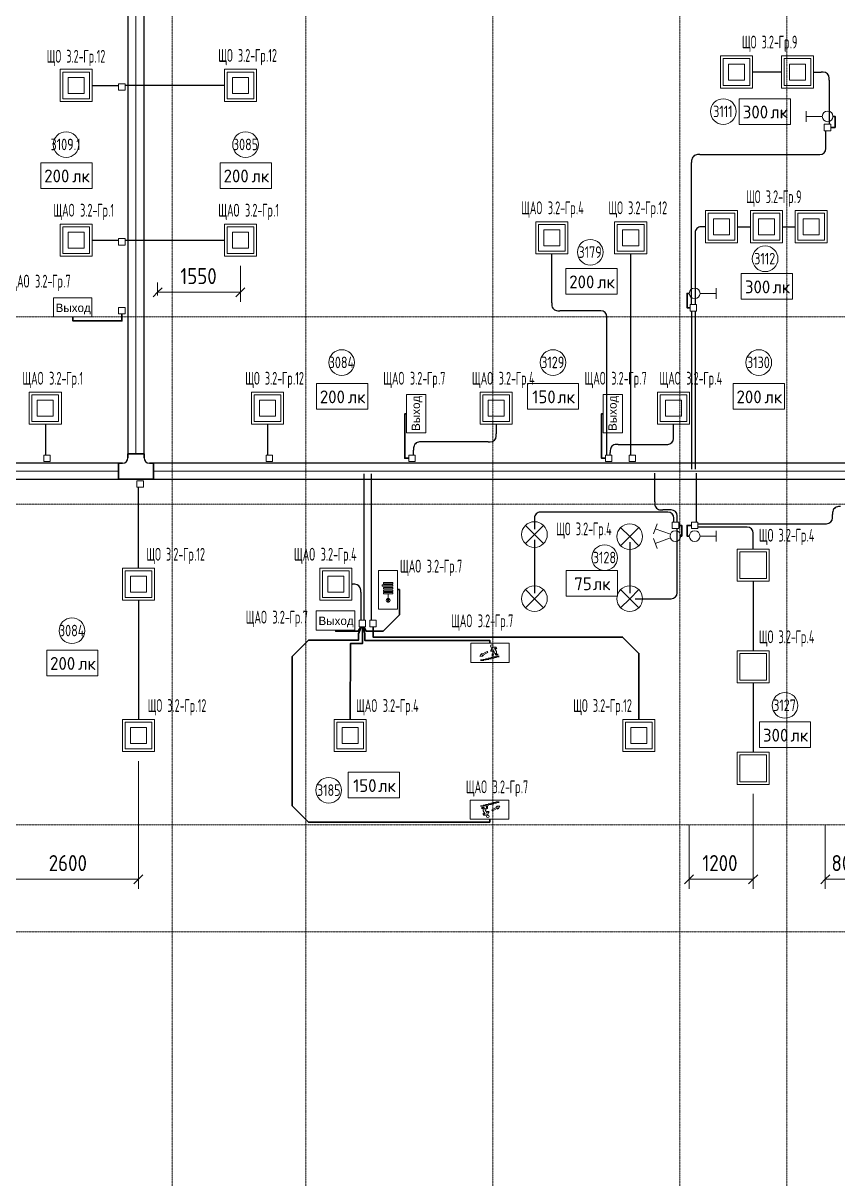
# Model space of a CAD drawing. Header units: millimetres. Extents: x -4730 to 98194, y -4296 to 93388.
# Drawn here: x 45707 to 60956, y 30378 to 51994 of the extents above; entities that cross this region are included whole.
import ezdxf

# ---------------------------------------------------------------- set-up
doc = ezdxf.new("R2010")
doc.units = ezdxf.units.MM
doc.linetypes.add('Линия сетки', pattern=[22.225, 12.7, -3.175, 3.175, -3.175])
for name, color, linetype, lineweight, true_color in [('Кабельные лотки', 5, 'Continuous', 25, 0x0000ff), ('Короба', 7, 'Continuous', 25, 0x008000), ('Соединительные детали кабельных лотков', 5, 'Continuous', 25, 0x0000ff), ('Соединительные детали коробов', 7, 'Continuous', 25, 0x008000), ('Типовые аннотации', 5, 'Continuous', 18, 0x0000ff)]:
    doc.layers.add(name, color=color, linetype=linetype, lineweight=lineweight, true_color=true_color)
for name, color, linetype, lineweight in [('Марки помещений', 7, 'Continuous', 9), ('Марки силовых электроприборов', 7, 'Continuous', 9), ('Осевая линия', 7, 'Continuous', 18), ('Оси', 7, 'Continuous', 9), ('Провода', 7, 'Continuous', 35), ('Размеры', 7, 'Continuous', 9), ('Размеры-120', 7, 'Continuous', 9)]:
    doc.layers.add(name, color=color, linetype=linetype, lineweight=lineweight)
doc.styles.add('Arial', font='arial.ttf', dxfattribs={"height": 156})
doc.styles.add('GOST Common', font='GOST_Common.ttf', dxfattribs={"width": 0.6, "height": 240})
doc.styles.add('GOST Common_1', font='GOST_Common.ttf', dxfattribs={"width": 0.9, "height": 300})
doc.styles.add('GOST Common_2', font='GOST_Common.ttf', dxfattribs={"width": 0.8, "height": 216})
doc.styles.add('GOST Common_3', font='GOST_Common.ttf', dxfattribs={"height": 240})
doc.dimstyles.new('ADSK_Проверочный', dxfattribs={"dimscale": 304.8, "dimtxt": 301.714499, "dimasz": 0.556693, "dimexe": 0.590551, "dimexo": 0.590551, "dimgap": 0.19685, "dimtad": 1, "dimdec": 3, "dimrnd": 0.001, "dimdsep": 46, "dimtxsty": 'GOST Common_1', "dimblk1": 'OBLIQUE', "dimblk2": 'OBLIQUE', "dimsah": 1, "dimcen": 0.09, "dimazin": 0, "dimtfac": 1, "dimtdec": 4, "dimtix": 1, "dimtmove": 0, "dimatfit": 3, "dimfxl": 1, "dimtvp": 1, "dimtolj": 1, "dimtzin": 0, "dimarcsym": 2})

# ---------------------------------------------------------------- blocks, each defined once
blk = doc.blocks.new('M_Горизонтальный тройник для канального - Радиус 100 мм-2474834-3-й этаж')
at = {"layer": 'Соединительные детали кабельных лотков'}
for p, q in [((325, 150), (-325, 150)), ((-325, 150), (-325, -150)), ((-325, -150), (-325, 150)), ((-325, 150), (325, 150)), ((-325, 150), (-325, 150)), ((325, -150), (325, 150)), ((325, 150), (325, -150)), ((325, 150), (325, 150)), ((-325, -150), (-250, -150)), ((-250, -150), (-325, -150)), ((-325, -150), (-325, -150)), ((250, -150), (325, -150)), ((325, -150), (250, -150)), ((325, -150), (325, -150)), ((-150, -250), (-150, -325)), ((-150, -325), (-150, -250)), ((-150, -325), (150, -325)), ((150, -325), (-150, -325)), ((-150, -325), (-150, -325)), ((150, -325), (150, -250)), ((150, -250), (150, -325)), ((150, -325), (150, -325))]:
    blk.add_line(p, q, dxfattribs=at)
for centre, start, end in [((-250, -250), 0, 90), ((-250, -250), 0, 90), ((250, -250), 90, 180), ((250, -250), 90, 180)]:
    blk.add_arc(centre, 100, start, end, dxfattribs=at)
blk = doc.blocks.new('M_Короб_ отвод - Плоский торец - ПВХ - Стандартная-2386742-3-й этаж')
at = {"layer": 'Соединительные детали коробов'}
for p, q in [((0, 111.95), (0, 150.05)), ((-150.05, 0), (-111.95, 0))]:
    blk.add_line(p, q, dxfattribs=at)
blk.add_arc((-111.95, 111.95), 111.95, 270, 0, dxfattribs=at)
blk = doc.blocks.new('DIMBLOCK123-3-й этаж')
at = {"layer": 'Размеры-120'}
for p, q in [((47865, 38192), (47865, 35802)), ((47865, 35982), (47865, 38192)), ((45265, 36990), (45265, 35802)), ((45265, 35982), (45265, 36990)), ((45265, 35982), (45180, 35897)), ((45265, 35982), (45350, 36067)), ((45265, 35982), (47865, 35982)), ((47865, 35982), (47780, 35897)), ((47865, 35982), (47950, 36067))]:
    blk.add_line(p, q, dxfattribs=at)
at = {"layer": 'Размеры-120', "color": 0, "insert": (46187, 36434), "char_height": 300, "width": 908.21, "attachment_point": 1, "line_spacing_factor": 1.022761, "style": 'GOST Common_1'}
blk.add_mtext('2600', dxfattribs=at)
blk = doc.blocks.new('_Oblique')
at = {"color": 0, "linetype": 'ByBlock', "lineweight": -2}
blk.add_line((-0.5, -0.5), (0.5, 0.5), dxfattribs=at)
blk = doc.blocks.new('DIMBLOCK124-3-й этаж')
at = {"layer": 'Размеры-120'}
for p, q in [((59370, 37578), (59370, 35802)), ((59370, 35982), (59370, 37578)), ((58170, 36990), (58170, 35802)), ((58170, 35982), (58170, 36990)), ((58170, 35982), (58085, 35897)), ((58170, 35982), (58255, 36067)), ((58170, 35982), (59370, 35982)), ((59370, 35982), (59285, 35897)), ((59370, 35982), (59455, 36067))]:
    blk.add_line(p, q, dxfattribs=at)
at = {"layer": 'Размеры-120', "color": 0, "insert": (58420, 36434), "char_height": 300, "width": 840.71, "attachment_point": 1, "line_spacing_factor": 1.022761, "style": 'GOST Common_1'}
blk.add_mtext('1200', dxfattribs=at)
blk = doc.blocks.new('DIMBLOCK125-3-й этаж')
at = {"layer": 'Размеры-120'}
for p, q in [((61520, 38192), (61520, 35802)), ((61520, 35982), (61520, 38192)), ((60720, 36990), (60720, 35802)), ((60720, 35982), (60720, 36990)), ((60720, 35982), (60635, 35897)), ((60720, 35982), (60805, 36067)), ((60720, 35982), (61520, 35982)), ((61520, 35982), (61435, 35897)), ((61520, 35982), (61605, 36067))]:
    blk.add_line(p, q, dxfattribs=at)
at = {"layer": 'Размеры-120', "color": 0, "insert": (60836, 36434), "char_height": 300, "width": 681.16, "attachment_point": 1, "line_spacing_factor": 1.022761, "style": 'GOST Common_1'}
blk.add_mtext('800', dxfattribs=at)
blk = doc.blocks.new('DIMBLOCK145-3-й этаж')
at = {"layer": 'Размеры-120'}
for p, q in [((49775, 47457), (49775, 46781)), ((49775, 46961), (49775, 47457)), ((48225, 46901), (48225, 47141)), ((48225, 46961), (48140, 46876)), ((48225, 46961), (48310, 47046)), ((48225, 46961), (49775, 46961)), ((48225, 46961), (48225, 46901)), ((49775, 46961), (49690, 46876)), ((49775, 46961), (49860, 47046))]:
    blk.add_line(p, q, dxfattribs=at)
at = {"layer": 'Размеры-120', "color": 0, "insert": (48650, 47413), "char_height": 300, "width": 840.71, "attachment_point": 1, "line_spacing_factor": 1.022761, "style": 'GOST Common_1'}
blk.add_mtext('1550', dxfattribs=at)
blk = doc.blocks.new('ADSK_Марка_Помещение_1_ГОСТ21-501-2011 - Номер-85995-3-й этаж')
at = {"layer": 'Марки помещений'}
blk.add_circle((0, 0), 2, dxfattribs=at)
blk = doc.blocks.new('Морка помещения_освещённость_ - Морка помещения_освещённость_-1484368-3-й этаж')
at = {"layer": 'Марки помещений', "color": 190, "true_color": 0x8000ff}
for p, q in [((-4, 0), (-4, 4)), ((-4, 4), (4, 4)), ((4, 4), (4, 0)), ((4, 0), (-4, 0))]:
    blk.add_line(p, q, dxfattribs=at)

msp = doc.modelspace()

# ---------------------------------------------------------------- linework, layer by layer
at = {"layer": 'Кабельные лотки'}
for p, q in [((47670, 87303.1437), (47670, 43938.1437)), ((47970, 43938.1437), (47970, 87303.1437)), ((47970, 43938.1437), (47670, 43938.1437)), ((47495, 43763.1437), (34267.9607, 43763.1437)), ((47495, 43463.1437), (47495, 43763.1437)), ((48145, 43463.1437), (48145, 43763.1437)), ((81502.9607, 43763.1437), (48145, 43763.1437)), ((34267.9607, 43463.1437), (47495, 43463.1437)), ((48145, 43463.1437), (81502.9607, 43463.1437))]:
    msp.add_line(p, q, dxfattribs=at)
at = {"layer": 'Короба'}
for p, q in [((59904.764, 51079.656), (59359.6883, 51079.656)), ((60499.764, 51079.656), (60643.0654, 51079.656)), ((47002.6554, 50830), (47495.3823, 50830)), ((49479.764, 50830), (47615.3823, 50830)), ((60793.1154, 50929.606), (60793.1154, 50102.1341)), ((60730.1154, 49684.5914), (60730.1154, 49982.1341)), ((58369.4445, 49534.5414), (60580.0654, 49534.5414)), ((58219.3945, 46729.5414), (58219.3945, 49384.4914)), ((58282.3945, 48036.6702), (58282.3945, 46729.5414)), ((58482.3945, 48186.7202), (58432.4445, 48186.7202)), ((59077.3945, 48186.7202), (59322.3945, 48186.7202)), ((59917.3945, 48186.7202), (60162.3945, 48186.7202)), ((47002.6554, 47935), (47495.3823, 47935)), ((47615.3823, 47935), (49479.764, 47935)), ((55602.264, 46765.0066), (55602.264, 47682.5)), ((57079.8945, 43914.9566), (57079.8945, 47682.5)), ((56482.214, 46614.9566), (55752.314, 46614.9566)), ((58219.3945, 46609.5414), (58219.3945, 43654.5414)), ((58282.3945, 46609.5414), (58282.3945, 43654.5414)), ((56632.264, 43914.9566), (56632.264, 46464.9066)), ((46125.1554, 44494.265), (46125.1554, 43914.9566)), ((50282.264, 44494.265), (50282.264, 43914.9566)), ((54562.264, 44494.265), (54562.264, 44310.05)), ((57882.264, 44265.0066), (57882.264, 44494.265)), ((54412.214, 44160), (53165.314, 44160)), ((56845.314, 44114.9566), (57732.214, 44114.9566)), ((53015.264, 43914.9566), (53015.264, 44009.95)), ((56695.264, 43914.9566), (56695.264, 43964.9066)), ((52088.0333, 40825.1281), (52088.0333, 43565.1281)), ((52225.0333, 40825.1281), (52225.0333, 43565.1281)), ((57528.7806, 43039.7032), (57528.7806, 43579.6532)), ((58308.7806, 42659.6532), (58308.7806, 43579.6532)), ((47867.2639, 41797.5), (47867.2639, 43312.5826)), ((57735.7306, 42849.6532), (55427.0844, 42849.6532)), ((57798.7306, 42889.6532), (57678.8306, 42889.6532)), ((55277.0344, 42699.6032), (55277.0344, 42529.418)), ((57885.7806, 42659.6532), (57885.7806, 42699.6032)), ((57948.7806, 42659.6532), (57948.7806, 42739.6032)), ((58337.2806, 42631.1532), (60707.2306, 42631.1532)), ((60857.2806, 42781.2032), (60857.2806, 42801.1032)), ((57948.7806, 41379.468), (57948.7806, 42539.6532)), ((59222.214, 42568.1532), (58337.2806, 42568.1532)), ((59372.264, 42153.4731), (59372.264, 42418.1032)), ((55277.0344, 42329.418), (55277.0344, 41329.418)), ((57060, 42289.418), (57060, 41329.418)), ((59372.264, 41558.4731), (59372.264, 40253.4731)), ((51859.764, 41500), (51874.9833, 41500)), ((52025.0333, 41349.95), (52025.0333, 40825.1281)), ((47867.2639, 41202.5), (47867.2639, 38967.5)), ((57160, 41229.418), (57798.7306, 41229.418)), ((59372.264, 39658.4731), (59372.264, 38353.4731))]:
    msp.add_line(p, q, dxfattribs=at)
at = {"layer": 'Осевая линия'}
for p, q in [((47820, 43938.1437), (47820, 87303.1437)), ((34267.9607, 43613.1437), (47495, 43613.1437)), ((48145, 43613.1437), (81502.9607, 43613.1437))]:
    msp.add_line(p, q, dxfattribs=at)
at = {"layer": 'Оси', "linetype": 'Линия сетки'}
for p, q in [((48500, 93388.3703), (48500, -3096.3487)), ((51000, 93388.3703), (51000, -3096.3487)), ((54500, 93388.3703), (54500, -3096.3487)), ((58000, 93388.3703), (58000, -3096.3487)), ((60000, 93388.3703), (60000, -3096.3487)), ((98194.2682, 46500), (-3530.0173, 46500)), ((98194.2682, 43000), (-3530.0173, 43000)), ((98194.2682, 37000), (-3530.0173, 37000)), ((98194.2682, 35000), (-3530.0173, 35000))]:
    msp.add_line(p, q, dxfattribs=at)
at = {"layer": 'Провода', "flags": 128}
for points in [[(60864.3567, 50250.4991), (60905, 50250.4991), (60905, 50042.1362), (60821.6154, 50042.135)], [(58175.6433, 46940), (58135, 46940), (58135, 46669.5434), (58190.8945, 46669.5424)], [(46638.5486, 46498.2548), (46640, 46425), (47555.3775, 46425), (47555.3808, 46554.9263)], [(52883.2548, 44685.7825), (52850, 44685), (52850, 43854.9586), (52923.764, 43854.9575)], [(56563.2548, 44685.7825), (56530, 44685), (56530, 43859.4616), (56603.764, 43859.4616)], [(58014.3567, 42400), (58035, 42400), (58035, 42599.6553), (57977.2806, 42599.6543)], [(58175.6433, 42400), (58135, 42400), (58135, 42599.6553), (58217.2806, 42599.6541)], [(52716.7452, 41399.2175), (52750, 41400), (52750, 40924.8), (52445.2, 40620), (52130, 40620), (52086.9065, 40705.1281)], [(54440.9114, 37103.7674), (54442.0571, 37050.5126), (51046.8571, 37050.5126), (50742.0571, 37355.3126), (50742.0571, 40145.7126), (51046.8571, 40450.5126), (51982.0571, 40450.5126), (51982.0571, 40570.5126), (52033.5723, 40705.1281)], [(51559.4259, 40643.2548), (51560, 40620), (51980, 40620), (52024.8923, 40705.1281)], [(51829.86, 38970), (51831.7291, 40390), (52056.5285, 40390), (52056.5326, 40705.1281)], [(54443.2027, 40396.7452), (54442.0571, 40450), (52102.0571, 40450), (52102.0571, 40570), (52070.5314, 40705.1281)], [(57229.8342, 38970), (57231.354, 40205.2002), (56926.9291, 40510), (52256.5285, 40510), (52256.5322, 40705.1281)]]:
    msp.add_lwpolyline(points, dxfattribs=at)
at = {"layer": 'Типовые аннотации'}
for p, q in [((58759.9243, 51379.656), (59359.9243, 51379.656)), ((58759.9243, 50779.656), (58759.9243, 51379.656)), ((58809.9243, 51329.656), (59309.9243, 51329.656)), ((58809.9243, 50829.656), (58809.9243, 51329.656)), ((59309.9243, 51329.656), (59309.9243, 50829.656)), ((59359.9243, 51379.656), (59359.9243, 50779.656)), ((59900, 51379.656), (60500, 51379.656)), ((59900, 50779.656), (59900, 51379.656)), ((59950, 51329.656), (60450, 51329.656)), ((59950, 50829.656), (59950, 51329.656)), ((60450, 51329.656), (60450, 50829.656)), ((60500, 51379.656), (60500, 50779.656)), ((46402.8914, 51130), (47002.8914, 51130)), ((46402.8914, 50530), (46402.8914, 51130)), ((46452.8914, 51080), (46952.8914, 51080)), ((46452.8914, 50580), (46452.8914, 51080)), ((46952.8914, 51080), (46952.8914, 50580)), ((47002.8914, 51130), (47002.8914, 50530)), ((49475, 51130), (50075, 51130)), ((49475, 50530), (49475, 51130)), ((49525, 51080), (50025, 51080)), ((49525, 50580), (49525, 51080)), ((50025, 51080), (50025, 50580)), ((50075, 51130), (50075, 50530)), ((58909.9243, 51229.656), (58909.9243, 50929.656)), ((59209.9243, 51229.656), (58909.9243, 51229.656)), ((59209.9243, 50929.656), (59209.9243, 51229.656)), ((60050, 51229.656), (60050, 50929.656)), ((60350, 51229.656), (60050, 51229.656)), ((60350, 50929.656), (60350, 51229.656)), ((46552.8914, 50980), (46552.8914, 50680)), ((46852.8914, 50980), (46552.8914, 50980)), ((46852.8914, 50680), (46852.8914, 50980)), ((49625, 50980), (49625, 50680)), ((49925, 50980), (49625, 50980)), ((49925, 50680), (49925, 50980)), ((59309.9243, 50829.656), (58809.9243, 50829.656)), ((58909.9243, 50929.656), (59209.9243, 50929.656)), ((60450, 50829.656), (59950, 50829.656)), ((60050, 50929.656), (60350, 50929.656)), ((46552.8914, 50680), (46852.8914, 50680)), ((49625, 50680), (49925, 50680)), ((59359.9243, 50779.656), (58759.9243, 50779.656)), ((60500, 50779.656), (59900, 50779.656)), ((47002.8914, 50530), (46402.8914, 50530)), ((46952.8914, 50580), (46452.8914, 50580)), ((50075, 50530), (49475, 50530)), ((50025, 50580), (49525, 50580)), ((60364.3567, 50350.4991), (60364.3567, 50150.4991)), ((60664.3567, 50250.4991), (60364.3567, 50250.4991)), ((58477.6305, 48486.7202), (59077.6305, 48486.7202)), ((58477.6305, 47886.7202), (58477.6305, 48486.7202)), ((58527.6305, 48436.7202), (59027.6305, 48436.7202)), ((58527.6305, 47936.7202), (58527.6305, 48436.7202)), ((59027.6305, 48436.7202), (59027.6305, 47936.7202)), ((59077.6305, 48486.7202), (59077.6305, 47886.7202)), ((59317.6305, 48486.7202), (59917.6305, 48486.7202)), ((59317.6305, 47886.7202), (59317.6305, 48486.7202)), ((59367.6305, 48436.7202), (59867.6305, 48436.7202)), ((59367.6305, 47936.7202), (59367.6305, 48436.7202)), ((59867.6305, 48436.7202), (59867.6305, 47936.7202)), ((59917.6305, 48486.7202), (59917.6305, 47886.7202)), ((60157.6305, 48486.7202), (60757.6305, 48486.7202)), ((60157.6305, 47886.7202), (60157.6305, 48486.7202)), ((60207.6305, 48436.7202), (60707.6305, 48436.7202)), ((60207.6305, 47936.7202), (60207.6305, 48436.7202)), ((60707.6305, 48436.7202), (60707.6305, 47936.7202)), ((60757.6305, 48486.7202), (60757.6305, 47886.7202)), ((56777.6305, 48280), (57377.6305, 48280)), ((56777.6305, 47680), (56777.6305, 48280)), ((56827.6305, 48230), (57327.6305, 48230)), ((56827.6305, 47730), (56827.6305, 48230)), ((57327.6305, 48230), (57327.6305, 47730)), ((57377.6305, 48280), (57377.6305, 47680)), ((58627.6305, 48336.7202), (58627.6305, 48036.7202)), ((58927.6305, 48336.7202), (58627.6305, 48336.7202)), ((58927.6305, 48036.7202), (58927.6305, 48336.7202)), ((59467.6305, 48336.7202), (59467.6305, 48036.7202)), ((59767.6305, 48336.7202), (59467.6305, 48336.7202)), ((59767.6305, 48036.7202), (59767.6305, 48336.7202)), ((60307.6305, 48336.7202), (60307.6305, 48036.7202)), ((60607.6305, 48336.7202), (60307.6305, 48336.7202)), ((60607.6305, 48036.7202), (60607.6305, 48336.7202)), ((56927.6305, 48130), (56927.6305, 47830)), ((57227.6305, 48130), (56927.6305, 48130)), ((57227.6305, 47830), (57227.6305, 48130)), ((58627.6305, 48036.7202), (58927.6305, 48036.7202)), ((59467.6305, 48036.7202), (59767.6305, 48036.7202)), ((60307.6305, 48036.7202), (60607.6305, 48036.7202)), ((56927.6305, 47830), (57227.6305, 47830)), ((59077.6305, 47886.7202), (58477.6305, 47886.7202)), ((59027.6305, 47936.7202), (58527.6305, 47936.7202)), ((59917.6305, 47886.7202), (59317.6305, 47886.7202)), ((59867.6305, 47936.7202), (59367.6305, 47936.7202)), ((60757.6305, 47886.7202), (60157.6305, 47886.7202)), ((60707.6305, 47936.7202), (60207.6305, 47936.7202)), ((57377.6305, 47680), (56777.6305, 47680)), ((57327.6305, 47730), (56827.6305, 47730)), ((58375.6433, 46940), (58675.6433, 46940)), ((58675.6433, 46840), (58675.6433, 47040)), ((49980, 45091.765), (50580, 45091.765)), ((49980, 44491.765), (49980, 45091.765)), ((50030, 45041.765), (50530, 45041.765)), ((50030, 44541.765), (50030, 45041.765)), ((50530, 45041.765), (50530, 44541.765)), ((50580, 45091.765), (50580, 44491.765)), ((50130, 44941.765), (50130, 44641.765)), ((50430, 44941.765), (50130, 44941.765)), ((50430, 44641.765), (50430, 44941.765)), ((50530, 44541.765), (50030, 44541.765)), ((50130, 44641.765), (50430, 44641.765)), ((50580, 44491.765), (49980, 44491.765)), ((55277.0344, 42429.418), (55107.3288, 42599.1236)), ((55277.0344, 42429.418), (55446.74, 42599.1236)), ((57572.6816, 42630.7773), (57504.2776, 42442.8388)), ((55277.0344, 42429.418), (55107.3288, 42259.7123)), ((55277.0344, 42429.418), (55446.74, 42259.7123)), ((57060, 42389.418), (56890.2944, 42559.1236)), ((57060, 42389.418), (56890.2944, 42219.7123)), ((57060, 42389.418), (57229.7056, 42559.1236)), ((57060, 42389.418), (57229.7056, 42219.7123)), ((57820.3874, 42434.202), (57538.4796, 42536.8081)), ((58375.6433, 42400), (58675.6433, 42400)), ((58675.6433, 42300), (58675.6433, 42500)), ((57572.6816, 42169.2227), (57504.2776, 42357.1612)), ((57820.3874, 42365.798), (57538.4796, 42263.1919)), ((59070, 42155.9731), (59670, 42155.9731)), ((59070, 41555.9731), (59070, 42155.9731)), ((59670, 42155.9731), (59670, 41555.9731)), ((59120, 42105.9731), (59620, 42105.9731)), ((59120, 41605.9731), (59120, 42105.9731)), ((59620, 42105.9731), (59620, 41605.9731)), ((47565, 41800), (48165, 41800)), ((47565, 41200), (47565, 41800)), ((47615, 41750), (48115, 41750)), ((47615, 41250), (47615, 41750)), ((48115, 41750), (48115, 41250)), ((48165, 41800), (48165, 41200)), ((47715, 41650), (47715, 41350)), ((48015, 41650), (47715, 41650)), ((48015, 41350), (48015, 41650)), ((59670, 41555.9731), (59070, 41555.9731)), ((59620, 41605.9731), (59120, 41605.9731)), ((47715, 41350), (48015, 41350)), ((55277.0344, 41229.418), (55107.3288, 41399.1236)), ((55277.0344, 41229.418), (55446.74, 41399.1236)), ((57060, 41229.418), (56890.2944, 41399.1236)), ((57060, 41229.418), (57229.7056, 41399.1236)), ((48165, 41200), (47565, 41200)), ((48115, 41250), (47615, 41250)), ((55277.0344, 41229.418), (55107.3288, 41059.7123)), ((55277.0344, 41229.418), (55446.74, 41059.7123)), ((57060, 41229.418), (56890.2944, 41059.7123)), ((57060, 41229.418), (57229.7056, 41059.7123)), ((59070, 40255.9731), (59670, 40255.9731)), ((59070, 39655.9731), (59070, 40255.9731)), ((59670, 40255.9731), (59670, 39655.9731)), ((59120, 40205.9731), (59620, 40205.9731)), ((59120, 39705.9731), (59120, 40205.9731)), ((59620, 40205.9731), (59620, 39705.9731)), ((59670, 39655.9731), (59070, 39655.9731)), ((59620, 39705.9731), (59120, 39705.9731)), ((47565, 38970), (48165, 38970)), ((47565, 38370), (47565, 38970)), ((47615, 38920), (48115, 38920)), ((47615, 38420), (47615, 38920)), ((48115, 38920), (48115, 38420)), ((48165, 38970), (48165, 38370)), ((56929.4651, 38970), (57529.4651, 38970)), ((56929.4651, 38370), (56929.4651, 38970)), ((56979.4651, 38920), (57479.4651, 38920)), ((56979.4651, 38420), (56979.4651, 38920)), ((57479.4651, 38920), (57479.4651, 38420)), ((57529.4651, 38970), (57529.4651, 38370)), ((47715, 38820), (47715, 38520)), ((48015, 38820), (47715, 38820)), ((48015, 38520), (48015, 38820)), ((57079.4651, 38820), (57079.4651, 38520)), ((57379.4651, 38820), (57079.4651, 38820)), ((57379.4651, 38520), (57379.4651, 38820)), ((47715, 38520), (48015, 38520)), ((57079.4651, 38520), (57379.4651, 38520)), ((48165, 38370), (47565, 38370)), ((48115, 38420), (47615, 38420)), ((57529.4651, 38370), (56929.4651, 38370)), ((57479.4651, 38420), (56979.4651, 38420)), ((59070, 38355.9731), (59670, 38355.9731)), ((59070, 37755.9731), (59070, 38355.9731)), ((59120, 38305.9731), (59620, 38305.9731)), ((59120, 37805.9731), (59120, 38305.9731)), ((59620, 38305.9731), (59620, 37805.9731)), ((59670, 38355.9731), (59670, 37755.9731)), ((59670, 37755.9731), (59070, 37755.9731)), ((59620, 37805.9731), (59120, 37805.9731))]:
    msp.add_line(p, q, dxfattribs=at)
at = {"layer": 'Типовые аннотации', "color": 16, "true_color": 0x800000}
for p, q in [((47495.3823, 50858.5), (47615.3823, 50858.5)), ((47495.3823, 50738.5), (47495.3823, 50858.5)), ((47615.3823, 50858.5), (47615.3823, 50738.5)), ((47615.3823, 50738.5), (47495.3823, 50738.5)), ((60701.6154, 50102.1341), (60821.6154, 50102.1341)), ((60701.6154, 49982.1341), (60701.6154, 50102.1341)), ((60821.6154, 49982.1341), (60701.6154, 49982.1341)), ((60821.6154, 50102.1341), (60821.6154, 49982.1341)), ((50253.764, 43914.9566), (50373.764, 43914.9566)), ((50253.764, 43794.9566), (50253.764, 43914.9566)), ((50373.764, 43914.9566), (50373.764, 43794.9566)), ((57051.3945, 43914.9566), (57171.3945, 43914.9566)), ((57051.3945, 43794.9566), (57051.3945, 43914.9566)), ((57171.3945, 43914.9566), (57171.3945, 43794.9566)), ((50373.764, 43794.9566), (50253.764, 43794.9566)), ((57171.3945, 43794.9566), (57051.3945, 43794.9566)), ((47838.7639, 43432.5826), (47958.7639, 43432.5826)), ((47838.7639, 43312.5826), (47838.7639, 43432.5826)), ((47958.7639, 43312.5826), (47838.7639, 43312.5826)), ((47958.7639, 43432.5826), (47958.7639, 43312.5826)), ((57857.2806, 42659.6532), (57977.2806, 42659.6532)), ((57857.2806, 42539.6532), (57857.2806, 42659.6532)), ((57977.2806, 42659.6532), (57977.2806, 42539.6532)), ((57977.2806, 42539.6532), (57857.2806, 42539.6532)), ((52196.5333, 40825.1281), (52316.5333, 40825.1281)), ((52196.5333, 40705.1281), (52196.5333, 40825.1281)), ((52316.5333, 40705.1281), (52196.5333, 40705.1281)), ((52316.5333, 40825.1281), (52316.5333, 40705.1281))]:
    msp.add_line(p, q, dxfattribs=at)
at = {"layer": 'Типовые аннотации', "color": 1, "true_color": 0xff0000}
for p, q in [((46402.8914, 48235), (47002.8914, 48235)), ((46402.8914, 47635), (46402.8914, 48235)), ((47002.8914, 48235), (47002.8914, 47635)), ((49475, 48235), (50075, 48235)), ((49475, 47635), (49475, 48235)), ((50075, 48235), (50075, 47635)), ((55300, 48280), (55900, 48280)), ((55300, 47680), (55300, 48280)), ((55350, 48230), (55850, 48230)), ((55350, 47730), (55350, 48230)), ((55850, 48230), (55850, 47730)), ((55900, 48280), (55900, 47680)), ((46452.8914, 48185), (46952.8914, 48185)), ((46452.8914, 47685), (46452.8914, 48185)), ((46552.8914, 48085), (46552.8914, 47785)), ((46852.8914, 48085), (46552.8914, 48085)), ((46852.8914, 47785), (46852.8914, 48085)), ((46952.8914, 48185), (46952.8914, 47685)), ((49525, 48185), (50025, 48185)), ((49525, 47685), (49525, 48185)), ((49625, 48085), (49625, 47785)), ((49925, 48085), (49625, 48085)), ((49925, 47785), (49925, 48085)), ((50025, 48185), (50025, 47685)), ((55450, 48130), (55450, 47830)), ((55750, 48130), (55450, 48130)), ((55750, 47830), (55750, 48130)), ((46552.8914, 47785), (46852.8914, 47785)), ((47495.3823, 47963.5), (47615.3823, 47963.5)), ((47495.3823, 47843.5), (47495.3823, 47963.5)), ((47615.3823, 47843.5), (47495.3823, 47843.5)), ((47615.3823, 47963.5), (47615.3823, 47843.5)), ((49625, 47785), (49925, 47785)), ((55450, 47830), (55750, 47830)), ((47002.8914, 47635), (46402.8914, 47635)), ((46952.8914, 47685), (46452.8914, 47685)), ((50075, 47635), (49475, 47635)), ((50025, 47685), (49525, 47685)), ((55900, 47680), (55300, 47680)), ((55850, 47730), (55350, 47730)), ((47495.3823, 46674.9263), (47615.3823, 46674.9263)), ((47495.3823, 46554.9263), (47495.3823, 46674.9263)), ((47615.3823, 46554.9263), (47495.3823, 46554.9263)), ((47615.3823, 46674.9263), (47615.3823, 46554.9263)), ((45822.8914, 45091.765), (46422.8914, 45091.765)), ((45822.8914, 44491.765), (45822.8914, 45091.765)), ((45872.8914, 45041.765), (46372.8914, 45041.765)), ((45872.8914, 44541.765), (45872.8914, 45041.765)), ((46372.8914, 45041.765), (46372.8914, 44541.765)), ((46422.8914, 45091.765), (46422.8914, 44491.765)), ((54260, 45091.765), (54860, 45091.765)), ((54260, 44491.765), (54260, 45091.765)), ((54310, 45041.765), (54810, 45041.765)), ((54310, 44541.765), (54310, 45041.765)), ((54810, 45041.765), (54810, 44541.765)), ((54860, 45091.765), (54860, 44491.765)), ((57580, 45091.765), (58180, 45091.765)), ((57580, 44491.765), (57580, 45091.765)), ((57630, 45041.765), (58130, 45041.765)), ((57630, 44541.765), (57630, 45041.765)), ((58130, 45041.765), (58130, 44541.765)), ((58180, 45091.765), (58180, 44491.765)), ((45972.8914, 44941.765), (45972.8914, 44641.765)), ((46272.8914, 44941.765), (45972.8914, 44941.765)), ((46272.8914, 44641.765), (46272.8914, 44941.765)), ((54410, 44941.765), (54410, 44641.765)), ((54710, 44941.765), (54410, 44941.765)), ((54710, 44641.765), (54710, 44941.765)), ((57730, 44941.765), (57730, 44641.765)), ((58030, 44941.765), (57730, 44941.765)), ((58030, 44641.765), (58030, 44941.765)), ((46372.8914, 44541.765), (45872.8914, 44541.765)), ((45972.8914, 44641.765), (46272.8914, 44641.765)), ((54810, 44541.765), (54310, 44541.765)), ((54410, 44641.765), (54710, 44641.765)), ((58130, 44541.765), (57630, 44541.765)), ((57730, 44641.765), (58030, 44641.765)), ((46422.8914, 44491.765), (45822.8914, 44491.765)), ((54860, 44491.765), (54260, 44491.765)), ((58180, 44491.765), (57580, 44491.765)), ((46096.6554, 43914.9566), (46216.6554, 43914.9566)), ((46096.6554, 43794.9566), (46096.6554, 43914.9566)), ((46216.6554, 43914.9566), (46216.6554, 43794.9566)), ((52923.764, 43914.9566), (53043.764, 43914.9566)), ((52923.764, 43794.9566), (52923.764, 43914.9566)), ((53043.764, 43914.9566), (53043.764, 43794.9566)), ((56603.764, 43914.9566), (56723.764, 43914.9566)), ((56603.764, 43794.9566), (56603.764, 43914.9566)), ((56723.764, 43914.9566), (56723.764, 43794.9566)), ((46216.6554, 43794.9566), (46096.6554, 43794.9566)), ((53043.764, 43794.9566), (52923.764, 43794.9566)), ((56723.764, 43794.9566), (56603.764, 43794.9566)), ((51260, 41800), (51860, 41800)), ((51260, 41200), (51260, 41800)), ((51310, 41750), (51810, 41750)), ((51310, 41250), (51310, 41750)), ((51810, 41750), (51810, 41250)), ((51860, 41800), (51860, 41200)), ((52356.7452, 41754.9821), (52716.7452, 41754.9821)), ((52356.7452, 41034.9821), (52356.7452, 41754.9821)), ((52716.7452, 41754.9821), (52716.7452, 41034.9821)), ((51410, 41650), (51410, 41350)), ((51710, 41650), (51410, 41650)), ((51710, 41350), (51710, 41650)), ((52449.847, 41509.8665), (52449.847, 41533.8665)), ((52449.847, 41533.8665), (52629.847, 41533.8665)), ((52629.847, 41509.8665), (52449.847, 41509.8665)), ((52629.847, 41533.8665), (52629.847, 41509.8665)), ((51410, 41350), (51710, 41350)), ((52425.847, 41461.8665), (52425.847, 41485.8665)), ((52425.847, 41485.8665), (52629.847, 41485.8665)), ((52629.847, 41461.8665), (52425.847, 41461.8665)), ((52449.847, 41413.8665), (52449.847, 41437.8665)), ((52449.847, 41437.8665), (52629.847, 41437.8665)), ((52629.847, 41413.8665), (52449.847, 41413.8665)), ((52449.847, 41365.8665), (52449.847, 41389.8665)), ((52449.847, 41389.8665), (52629.847, 41389.8665)), ((52629.847, 41365.8665), (52449.847, 41365.8665)), ((52449.847, 41317.8665), (52449.847, 41341.8665)), ((52449.847, 41341.8665), (52629.847, 41341.8665)), ((52629.847, 41317.8665), (52449.847, 41317.8665)), ((52539.847, 41317.8665), (52539.847, 41197.8665)), ((52629.847, 41485.8665), (52629.847, 41461.8665)), ((52629.847, 41437.8665), (52629.847, 41413.8665)), ((52629.847, 41389.8665), (52629.847, 41365.8665)), ((52629.847, 41341.8665), (52629.847, 41317.8665)), ((51860, 41200), (51260, 41200)), ((51810, 41250), (51310, 41250)), ((52514.3912, 41223.3224), (52539.847, 41197.8665)), ((52514.3912, 41172.4107), (52539.847, 41197.8665)), ((52539.847, 41197.8665), (52565.3029, 41223.3224)), ((52539.847, 41197.8665), (52565.3029, 41172.4107)), ((52716.7452, 41034.9821), (52356.7452, 41034.9821)), ((51996.5333, 40825.1281), (52116.5333, 40825.1281)), ((51996.5333, 40705.1281), (51996.5333, 40825.1281)), ((52116.5333, 40705.1281), (51996.5333, 40705.1281)), ((52116.5333, 40825.1281), (52116.5333, 40705.1281)), ((51529.4651, 38970), (52129.4651, 38970)), ((51529.4651, 38370), (51529.4651, 38970)), ((51579.4651, 38920), (52079.4651, 38920)), ((51579.4651, 38420), (51579.4651, 38920)), ((52079.4651, 38920), (52079.4651, 38420)), ((52129.4651, 38970), (52129.4651, 38370)), ((51679.4651, 38820), (51679.4651, 38520)), ((51979.4651, 38820), (51679.4651, 38820)), ((51979.4651, 38520), (51979.4651, 38820)), ((51679.4651, 38520), (51979.4651, 38520)), ((52129.4651, 38370), (51529.4651, 38370)), ((52079.4651, 38420), (51579.4651, 38420))]:
    msp.add_line(p, q, dxfattribs=at)
at = {"layer": 'Типовые аннотации', "color": 96, "true_color": 0x008000}
for p, q in [((46274.9821, 46498.2548), (46274.9821, 46858.2548)), ((46274.9821, 46858.2548), (46994.9821, 46858.2548)), ((46994.9821, 46858.2548), (46994.9821, 46498.2548)), ((46994.9821, 46498.2548), (46274.9821, 46498.2548)), ((52883.2548, 44330.0179), (52883.2548, 45050.0179)), ((52883.2548, 45050.0179), (53243.2548, 45050.0179)), ((53243.2548, 45050.0179), (53243.2548, 44330.0179)), ((56563.2548, 44330.0179), (56563.2548, 45050.0179)), ((56563.2548, 45050.0179), (56923.2548, 45050.0179)), ((56923.2548, 45050.0179), (56923.2548, 44330.0179)), ((53243.2548, 44330.0179), (52883.2548, 44330.0179)), ((56923.2548, 44330.0179), (56563.2548, 44330.0179)), ((51194.9821, 40643.2548), (51194.9821, 41003.2548)), ((51194.9821, 41003.2548), (51914.9821, 41003.2548)), ((51914.9821, 41003.2548), (51914.9821, 40643.2548)), ((51914.9821, 40643.2548), (51194.9821, 40643.2548)), ((54087.075, 40036.7452), (54087.075, 40396.7452)), ((54087.075, 40396.7452), (54807.075, 40396.7452)), ((54288.7617, 40185.9541), (54394.884, 40241.9725)), ((54406.0877, 40220.748), (54299.9654, 40164.7296)), ((54394.884, 40241.9725), (54406.0877, 40220.748)), ((54476.2362, 40268.3891), (54452.2362, 40268.3891)), ((54452.2362, 40250.3891), (54494.2362, 40250.3891)), ((54517.8054, 40322.3891), (54476.2362, 40298.3891)), ((54476.2362, 40298.3891), (54476.2362, 40268.3891)), ((54530.2362, 40222.4276), (54488.667, 40198.4276)), ((54494.2362, 40284.7814), (54530.2362, 40222.4276)), ((54506.667, 40188.0353), (54546.1977, 40210.8584)), ((54553.8054, 40322.3891), (54517.8054, 40322.3891)), ((54564.1977, 40242.0353), (54528.1977, 40304.3891)), ((54543.4131, 40304.3891), (54556.2169, 40282.2122)), ((54546.1977, 40210.8584), (54546.1977, 40176.0353)), ((54571.8054, 40291.2122), (54553.8054, 40322.3891)), ((54564.1977, 40194.0353), (54564.1977, 40242.0353)), ((54807.075, 40396.7452), (54807.075, 40036.7452)), ((54807.075, 40036.7452), (54087.075, 40036.7452)), ((54254.7582, 40154.4355), (54280.3164, 40195.0653)), ((54302.7237, 40152.6164), (54254.7582, 40154.4355)), ((54268.1745, 40082.7205), (54316.1745, 40082.7205)), ((54328.1745, 40070.7205), (54268.1745, 40070.7205)), ((54280.3164, 40195.0653), (54301.5408, 40206.269)), ((54301.5408, 40206.269), (54288.7617, 40185.9541)), ((54299.9654, 40164.7296), (54323.9482, 40163.82)), ((54323.9482, 40163.82), (54302.7237, 40152.6164)), ((54316.1745, 40094.7205), (54364.1745, 40094.7205)), ((54376.1745, 40082.7205), (54328.1745, 40082.7205)), ((54364.1745, 40106.7205), (54412.1745, 40106.7205)), ((54424.1745, 40094.7205), (54376.1745, 40094.7205)), ((54412.1745, 40118.7205), (54460.1745, 40118.7205)), ((54472.1745, 40106.7205), (54424.1745, 40106.7205)), ((54460.1745, 40130.7205), (54508.1745, 40130.7205)), ((54520.1745, 40118.7205), (54472.1745, 40118.7205)), ((54488.667, 40198.4276), (54488.667, 40150.4276)), ((54506.667, 40150.4276), (54506.667, 40188.0353)), ((54508.1745, 40142.7205), (54556.1745, 40142.7205)), ((54568.1745, 40130.7205), (54520.1745, 40130.7205)), ((54546.1977, 40176.0353), (54600.1977, 40176.0353)), ((54556.1745, 40154.7205), (54616.1745, 40154.7205)), ((54600.1977, 40194.0353), (54564.1977, 40194.0353)), ((54616.1745, 40142.7205), (54568.1745, 40142.7205)), ((54077.0391, 37103.7674), (54077.0391, 37463.7674)), ((54077.0391, 37463.7674), (54797.0391, 37463.7674)), ((54459.9396, 37405.7921), (54507.9396, 37405.7921)), ((54507.9396, 37417.7921), (54555.9396, 37417.7921)), ((54567.9396, 37405.7921), (54519.9396, 37405.7921)), ((54555.9396, 37429.7921), (54615.9396, 37429.7921)), ((54615.9396, 37417.7921), (54567.9396, 37417.7921)), ((54797.0391, 37463.7674), (54797.0391, 37103.7674)), ((54267.9396, 37357.7921), (54315.9396, 37357.7921)), ((54327.9396, 37345.7921), (54267.9396, 37345.7921)), ((54337.9164, 37324.4773), (54283.9164, 37324.4773)), ((54283.9164, 37306.4773), (54319.9164, 37306.4773)), ((54312.3087, 37209.3004), (54330.3087, 37178.1235)), ((54315.9396, 37369.7921), (54363.9396, 37369.7921)), ((54319.9164, 37306.4773), (54319.9164, 37258.4773)), ((54319.9164, 37258.4773), (54355.9164, 37196.1235)), ((54340.701, 37196.1235), (54327.8972, 37218.3004)), ((54375.9396, 37357.7921), (54327.9396, 37357.7921)), ((54337.9164, 37289.6542), (54337.9164, 37324.4773)), ((54377.4472, 37312.4773), (54337.9164, 37289.6542)), ((54353.878, 37278.085), (54395.4472, 37302.085)), ((54389.878, 37215.7312), (54353.878, 37278.085)), ((54363.9396, 37381.7921), (54411.9396, 37381.7921)), ((54366.3087, 37178.1235), (54407.878, 37202.1235)), ((54423.9396, 37369.7921), (54375.9396, 37369.7921)), ((54377.4472, 37350.085), (54377.4472, 37312.4773)), ((54431.878, 37250.1235), (54389.878, 37250.1235)), ((54395.4472, 37302.085), (54395.4472, 37350.085)), ((54407.878, 37202.1235), (54407.878, 37232.1235)), ((54407.878, 37232.1235), (54431.878, 37232.1235)), ((54411.9396, 37393.7921), (54459.9396, 37393.7921)), ((54471.9396, 37381.7921), (54423.9396, 37381.7921)), ((54519.9396, 37393.7921), (54471.9396, 37393.7921)), ((54478.0264, 37279.7646), (54584.1487, 37335.783)), ((54489.2301, 37258.5402), (54478.0264, 37279.7646)), ((54595.3524, 37314.5586), (54489.2301, 37258.5402)), ((54560.1659, 37336.6926), (54581.3904, 37347.8963)), ((54584.1487, 37335.783), (54560.1659, 37336.6926)), ((54581.3904, 37347.8963), (54629.3559, 37346.0771)), ((54582.5733, 37294.2437), (54595.3524, 37314.5586)), ((54603.7978, 37305.4473), (54582.5733, 37294.2437)), ((54629.3559, 37346.0771), (54603.7978, 37305.4473)), ((54797.0391, 37103.7674), (54077.0391, 37103.7674)), ((54330.3087, 37178.1235), (54366.3087, 37178.1235))]:
    msp.add_line(p, q, dxfattribs=at)
at = {"layer": 'Типовые аннотации', "color": 7}
for p, q in [((58190.8945, 46729.5414), (58310.8945, 46729.5414)), ((58190.8945, 46609.5414), (58190.8945, 46729.5414)), ((58310.8945, 46729.5414), (58310.8945, 46609.5414)), ((58310.8945, 46609.5414), (58190.8945, 46609.5414)), ((58217.2806, 42659.6532), (58337.2806, 42659.6532)), ((58217.2806, 42539.6532), (58217.2806, 42659.6532)), ((58337.2806, 42659.6532), (58337.2806, 42539.6532)), ((58337.2806, 42539.6532), (58217.2806, 42539.6532))]:
    msp.add_line(p, q, dxfattribs=at)
at = {"layer": 'Типовые аннотации'}
for centre, radius in [((60764.3567, 50250.4991), 100), ((58275.6433, 46940), 100), ((55277.0344, 42429.418), 240), ((57060, 42389.418), 240), ((57914.3567, 42400), 100), ((58275.6433, 42400), 100), ((55277.0344, 41229.418), 240), ((57060, 41229.418), 240)]:
    msp.add_circle(centre, radius, dxfattribs=at)
at = {"layer": 'Типовые аннотации', "color": 1, "true_color": 0xff0000}
msp.add_circle((52539.847, 41197.8665), 36, dxfattribs=at)
at = {"layer": 'Типовые аннотации', "color": 96, "true_color": 0x008000}
for centre in [(54478.2389, 40342.9204), (54405.8753, 37157.5923)]:
    msp.add_circle(centre, 24, dxfattribs=at)

# ---------------------------------------------------------------- block references
at = {"layer": 'Марки помещений', "xscale": 120, "yscale": 120, "zscale": 120}
for p in [(58811.0287, 50339.8498), (46511.7118, 49722.2372), (49869.9563, 49722.2372), (56321.9915, 47708.7383), (59594.728, 47586.3558), (51669.4457, 45645.6767), (55624.4599, 45645.6767), (59475.5212, 45645.6767), (56590.577, 41996.2156), (46621.2317, 40630.5582), (59965.9099, 39233.8823), (51427.399, 37645.4121)]:
    msp.add_blockref('ADSK_Марка_Помещение_1_ГОСТ21-501-2011 - Номер-85995-3-й этаж', p, dxfattribs=at)
at = {"layer": 'Марки помещений', "color": 190, "true_color": 0x8000ff, "xscale": 120, "yscale": 120, "zscale": 120}
for p in [(59587.3705, 50099.8498), (46519.0759, 48903.8031), (49875.7984, 48903.8031), (56344.4599, 46922.8531), (59627.4626, 46828.7936), (51676.8098, 44772.0962), (55624.4599, 44772.0962), (59475.5212, 44772.0962), (56350.577, 41276.2156), (46628.5957, 39786.1036), (59965.9099, 38444.6382), (52271.7494, 37501.6946)]:
    msp.add_blockref('Морка помещения_освещённость_ - Морка помещения_освещённость_-1484368-3-й этаж', p, dxfattribs=at)
at = {"layer": 'Соединительные детали кабельных лотков', "rotation": 180}
msp.add_blockref('M_Горизонтальный тройник для канального - Радиус 100 мм-2474834-3-й этаж', (47820, 43613.1437), dxfattribs=at)
msp.add_blockref('M_Горизонтальный тройник для канального - Радиус 100 мм-2474834-3-й этаж', (47820, 43613.1437), dxfattribs=at)
at = {"layer": 'Соединительные детали коробов'}
for p, rotation in [((60793.1154, 51079.656), 90), ((58219.3945, 49534.5414), 180), ((58282.3945, 48186.7202), 180), ((55602.264, 46614.9566), 270), ((56632.264, 46614.9566), 90), ((53015.264, 44160), 180), ((56695.264, 44114.9566), 180), ((57528.7806, 42889.6532), 270), ((55277.0344, 42849.6532), 180), ((57885.7806, 42849.6532), 90), ((57948.7806, 42889.6532), 90), ((60857.2806, 42951.1532), 180), ((59372.264, 42568.1532), 90), ((52025.0333, 41500), 90)]:
    msp.add_blockref('M_Короб_ отвод - Плоский торец - ПВХ - Стандартная-2386742-3-й этаж', p, dxfattribs=dict(at, rotation=rotation))
for p in [(60730.1154, 49534.5414), (54562.264, 44160), (57882.264, 44114.9566), (60857.2806, 42631.1532), (57948.7806, 41229.418)]:
    msp.add_blockref('M_Короб_ отвод - Плоский торец - ПВХ - Стандартная-2386742-3-й этаж', p, dxfattribs=at)

# ---------------------------------------------------------------- texts
at = {"layer": 'Марки помещений', "char_height": 216, "attachment_point": 1, "style": 'GOST Common_2'}
for s, insert, width in [('3111', (58621.5928, 50450.637), 469.4682), ('3109.1', (46220.5159, 49833.0244), 715.7466), ('3085', (49633.0004, 49833.0244), 584.9112), ('3179', (56100.8756, 47819.5256), 546.4302), ('3112', (59389.452, 47697.143), 507.9492), ('3084', (51425.7698, 45756.4639), 600.3036), ('3129', (55403.344, 45756.4639), 546.4302), ('3130', (59254.4053, 45756.4639), 546.4302), ('3128', (56369.4611, 42107.0028), 546.4302), ('3084', (46377.5557, 40741.3455), 600.3036), ('3127', (59744.794, 39344.6695), 546.4302), ('3185', (51206.2831, 37756.1993), 546.4302)]:
    msp.add_mtext(s, dxfattribs=dict(at, insert=insert, width=width))
at = {"layer": 'Марки помещений', "color": 190, "true_color": 0x8000ff, "char_height": 240, "attachment_point": 1, "style": 'GOST Common_3'}
for s, insert, width in [('300', (59175.4866, 50451.5617), 625.31625), ('лк', (59691.4241, 50451.5617), 413.67075), ('200', (46102.992, 49255.515), 634.9365), ('лк', (46626.867, 49255.515), 413.67075), ('200', (49459.7145, 49255.515), 634.9365), ('лк', (49983.5895, 49255.515), 413.67075), ('200', (55928.3761, 47274.565), 634.9365), ('лк', (56452.2511, 47274.565), 413.67075), ('300', (59215.5787, 47180.5055), 625.31625), ('лк', (59731.5162, 47180.5055), 413.67075), ('200', (51260.7259, 45123.8082), 634.9365), ('лк', (51784.6009, 45123.8082), 413.67075), ('150', (55236.5761, 45123.8082), 567.59475), ('лк', (55704.8886, 45123.8082), 413.67075), ('200', (59059.4374, 45123.8082), 634.9365), ('лк', (59583.3124, 45123.8082), 413.67075), ('75', (56022.0932, 41627.9276), 423.291), ('лк', (56371.3432, 41627.9276), 413.67075), ('200', (46212.5119, 40137.8155), 634.9365), ('лк', (46736.3869, 40137.8155), 413.67075), ('300', (59554.0261, 38796.3502), 625.31625), ('лк', (60069.9636, 38796.3502), 413.67075), ('150', (51883.8655, 37853.4066), 567.59475), ('лк', (52352.178, 37853.4066), 413.67075)]:
    msp.add_mtext(s, dxfattribs=dict(at, insert=insert, width=width))
at = {"layer": 'Марки силовых электроприборов', "char_height": 240, "attachment_point": 1, "style": 'GOST Common'}
for s, insert, width in [('ЩО', (59160.4773, 51759.8384), 340.55685), (' 3.2-', (59441.4648, 51759.8384), 490.63275), ('Гр', (59846.2773, 51759.8384), 253.9746), ('.9', (60055.8273, 51759.8384), 178.93665), ('ЩО', (46148.159, 51493.8794), 340.55685), (' 3.2-', (46429.1465, 51493.8794), 490.63275), ('Гр', (46833.959, 51493.8794), 253.9746), ('.12', (47043.509, 51493.8794), 265.5189), ('ЩО', (49359.5653, 51510.1824), 340.55685), (' 3.2-', (49640.5528, 51510.1824), 490.63275), ('Гр', (50045.3653, 51510.1824), 253.9746), ('.12', (50254.9153, 51510.1824), 265.5189), ('ЩО', (59238.1959, 48866.9026), 340.55685), (' 3.2-', (59519.1834, 48866.9026), 490.63275), ('Гр', (59923.9959, 48866.9026), 253.9746), ('.9', (60133.5459, 48866.9026), 178.93665), ('ЩАО', (55026.7653, 48660.1824), 502.17705), (' 3.2-', (55441.1028, 48660.1824), 490.63275), ('Гр', (55845.9153, 48660.1824), 253.9746), ('.4', (56055.4653, 48660.1824), 196.2531), ('ЩО', (56662.1959, 48660.1824), 340.55685), (' 3.2-', (56943.1834, 48660.1824), 490.63275), ('Гр', (57347.9959, 48660.1824), 253.9746), ('.12', (57557.5459, 48660.1824), 265.5189), ('ЩАО', (46273.4167, 48615.1824), 502.17705), (' 3.2-', (46687.7542, 48615.1824), 490.63275), ('Гр', (47092.5667, 48615.1824), 253.9746), ('.1', (47302.1167, 48615.1824), 138.5316), ('ЩАО', (49359.9253, 48615.1824), 502.17705), (' 3.2-', (49774.2628, 48615.1824), 490.63275), ('Гр', (50179.0753, 48615.1824), 253.9746), ('.1', (50388.6253, 48615.1824), 138.5316), ('ЩАО', (45430.2357, 47287.9414), 502.17705), (' 3.2-', (45844.5732, 47287.9414), 490.63275), ('Гр', (46249.3857, 47287.9414), 253.9746), ('.7', (46458.9357, 47287.9414), 178.93665), ('ЩАО', (45693.4167, 45471.9474), 502.17705), (' 3.2-', (46107.7542, 45471.9474), 490.63275), ('Гр', (46512.5667, 45471.9474), 253.9746), ('.1', (46722.1167, 45471.9474), 138.5316), ('ЩО', (49864.5653, 45471.9474), 340.55685), (' 3.2-', (50145.5528, 45471.9474), 490.63275), ('Гр', (50550.3653, 45471.9474), 253.9746), ('.12', (50759.9153, 45471.9474), 265.5189), ('ЩАО', (52445.8792, 45471.9474), 502.17705), (' 3.2-', (52860.2167, 45471.9474), 490.63275), ('Гр', (53265.0292, 45471.9474), 253.9746), ('.7', (53474.5792, 45471.9474), 178.93665), ('ЩАО', (54106.7653, 45471.9474), 502.17705), (' 3.2-', (54521.1028, 45471.9474), 490.63275), ('Гр', (54925.9153, 45471.9474), 253.9746), ('.4', (55135.4653, 45471.9474), 196.2531), ('ЩАО', (56214.2155, 45471.9474), 502.17705), (' 3.2-', (56628.553, 45471.9474), 490.63275), ('Гр', (57033.3655, 45471.9474), 253.9746), ('.7', (57242.9155, 45471.9474), 178.93665), ('ЩАО', (57616.9453, 45471.9474), 502.17705), (' 3.2-', (58031.2828, 45471.9474), 490.63275), ('Гр', (58436.0953, 45471.9474), 253.9746), ('.4', (58645.6453, 45471.9474), 196.2531), ('ЩО', (55683.2364, 42654.1567), 340.55685), (' 3.2-', (55964.2239, 42654.1567), 490.63275), ('Гр', (56369.0364, 42654.1567), 253.9746), ('.4', (56578.5864, 42654.1567), 196.2531), ('ЩО', (59477.1897, 42536.1555), 340.55685), (' 3.2-', (59758.1772, 42536.1555), 490.63275), ('Гр', (60162.9897, 42536.1555), 253.9746), ('.4', (60372.5397, 42536.1555), 196.2531), ('ЩО', (48013.936, 42180.1824), 340.55685), (' 3.2-', (48294.9235, 42180.1824), 490.63275), ('Гр', (48699.736, 42180.1824), 253.9746), ('.12', (48909.286, 42180.1824), 265.5189), ('ЩАО', (50776.0176, 42180.1824), 502.17705), (' 3.2-', (51190.3551, 42180.1824), 490.63275), ('Гр', (51595.1676, 42180.1824), 253.9746), ('.4', (51804.7176, 42180.1824), 196.2531), ('ЩАО', (52760.0384, 41957.4931), 502.17705), (' 3.2-', (53174.3759, 41957.4931), 490.63275), ('Гр', (53579.1884, 41957.4931), 253.9746), ('.7', (53788.7384, 41957.4931), 178.93665), ('ЩАО', (49873.0453, 41004.2999), 502.17705), (' 3.2-', (50287.3828, 41004.2999), 490.63275), ('Гр', (50692.1953, 41004.2999), 253.9746), ('.7', (50901.7453, 41004.2999), 178.93665), ('ЩАО', (53716.014, 40935.4872), 502.17705), (' 3.2-', (54130.3515, 40935.4872), 490.63275), ('Гр', (54535.164, 40935.4872), 253.9746), ('.7', (54744.714, 40935.4872), 178.93665), ('ЩО', (59477.1897, 40636.1555), 340.55685), (' 3.2-', (59758.1772, 40636.1555), 490.63275), ('Гр', (60162.9897, 40636.1555), 253.9746), ('.4', (60372.5397, 40636.1555), 196.2531), ('ЩО', (48038.4738, 39350.1824), 340.55685), (' 3.2-', (48319.4613, 39350.1824), 490.63275), ('Гр', (48724.2738, 39350.1824), 253.9746), ('.12', (48933.8238, 39350.1824), 265.5189), ('ЩАО', (51937.4933, 39350.1824), 502.17705), (' 3.2-', (52351.8308, 39350.1824), 490.63275), ('Гр', (52756.6433, 39350.1824), 253.9746), ('.4', (52966.1933, 39350.1824), 196.2531), ('ЩО', (56002.3419, 39350.1824), 340.55685), (' 3.2-', (56283.3294, 39350.1824), 490.63275), ('Гр', (56688.1419, 39350.1824), 253.9746), ('.12', (56897.6919, 39350.1824), 265.5189), ('ЩАО', (53993.3984, 37830.695), 502.17705), (' 3.2-', (54407.7359, 37830.695), 490.63275), ('Гр', (54812.5484, 37830.695), 253.9746), ('.7', (55022.0984, 37830.695), 178.93665)]:
    msp.add_mtext(s, dxfattribs=dict(at, insert=insert, width=width))
at = {"layer": 'Типовые аннотации', "color": 96, "lineweight": 9, "true_color": 0x008000, "char_height": 156, "width": 769.62, "attachment_point": 1, "style": 'Arial'}
for insert in [(46315.125, 46747.4194), (51235.125, 40892.4194)]:
    msp.add_mtext('Выход', dxfattribs=dict(at, insert=insert))
at = {"layer": 'Типовые аннотации', "color": 96, "lineweight": 9, "true_color": 0x008000, "char_height": 156, "width": 769.62, "attachment_point": 1, "rotation": 90, "style": 'Arial'}
for insert in [(52978.7694, 44366.675), (56658.7694, 44366.675)]:
    msp.add_mtext('Выход', dxfattribs=dict(at, insert=insert))

# ---------------------------------------------------------------- dimensions: what is measured, and where the dimension line sits
at = {"layer": 'Размеры'}
for base, p1, p2, override, picture, middle in [((49775, 46961.1366), (48225, 47081.1184), (49775, 47637.5), {"dimpost": '<>', "dimfxl": 1646.833458}, 'DIMBLOCK145-3-й этаж', (49000, 47171.1366)), ((47865, 35981.8074), (45265, 37170), (47865, 38372.5), {"dimpost": '<>', "dimfxl": 2864.612757}, 'DIMBLOCK123-3-й этаж', (46565, 36191.8074)), ((61520, 35981.8074), (60720, 37170), (61520, 38372.5), {"dimpost": '<>', "dimfxl": 1444.301302}, 'DIMBLOCK125-3-й этаж', (61120, 36191.8074)), ((59370, 35981.8074), (58170, 37170), (59370, 37758.4731), {"dimpost": '<>', "dimfxl": 1336.525588}, 'DIMBLOCK124-3-й этаж', (58770, 36191.8074))]:
    dim = msp.add_linear_dim(base=base, p1=p1, p2=p2, dimstyle='ADSK_Проверочный', override=override, dxfattribs=at)
    dim.commit()
    dim.dimension.update_dxf_attribs({"geometry": picture, "text_midpoint": middle})

doc.saveas('drawing.dxf')
